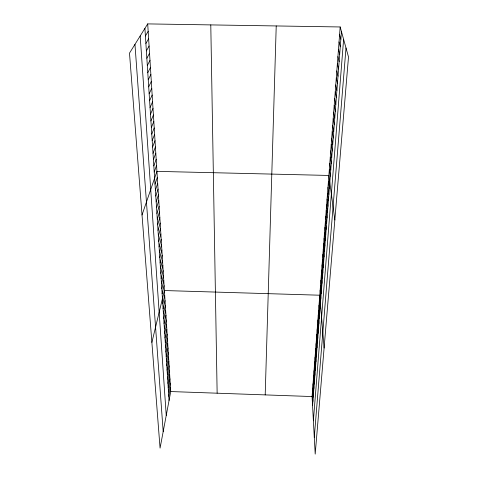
<?xml version="1.0" encoding="UTF-8"?>
<svg xmlns="http://www.w3.org/2000/svg" width="478" height="478" viewBox="0 0 478 478"><rect width="100%" height="100%" fill="white"/><g stroke="black" fill="none" stroke-linecap="round" stroke-linejoin="round"><path stroke-width="0.72" d="M265.194 394.9L276.224 25.943M340.175 26.965L348.504 56.966L315.199 454.1L312.068 396.555L340.175 26.965L147.702 23.9L129.496 53.136L160.064 448.143L170.736 391.554L147.702 23.9M312.564 405.637L341.447 31.554M313.389 420.801L343.61 39.339M314.285 437.256L346 47.955M168.776 396.268L170.473 387.359M168.501 392.008L170.21 383.129M168.22 387.712L169.941 378.863M167.939 383.386L169.672 374.561M167.659 379.018L169.397 370.229M167.372 374.609L169.122 365.855M167.085 370.169L168.848 361.446M166.792 365.688L168.573 357M166.499 361.171L168.292 352.513M166.207 356.612L168.005 347.99M165.908 352.011L167.718 343.425M165.603 347.375L167.431 338.824M165.298 342.696L167.139 334.188M164.994 337.976L166.846 329.503M164.689 333.214L166.553 324.783M164.372 328.41L166.254 320.021M164.062 323.564L165.95 315.217M163.745 318.671L165.651 310.365M163.422 313.735L165.34 305.478M163.1 308.758L165.035 300.543M162.771 303.733L164.719 295.565M151.879 342.403L164.408 290.54L319.776 295.213L324.096 348.05M162.12 293.695L164.097 285.623M161.797 288.688L163.787 280.664M161.468 283.633L163.476 275.657M161.14 278.531L163.159 270.608M160.805 273.38L162.837 265.511M160.465 268.188L162.514 260.373M160.13 262.948L162.191 255.18M159.783 257.654L161.863 249.946M159.437 252.318L161.534 244.67M159.09 246.929L161.2 239.341M158.738 241.492L160.859 233.957M158.379 236.001L160.518 228.532M158.021 230.462L160.178 223.053M157.656 224.863L159.831 217.526M157.292 219.217L159.479 211.945M156.921 213.517L159.126 206.311M156.545 207.763L158.774 200.623M156.169 201.949L158.415 194.887M155.792 196.082L158.051 189.091M155.404 190.16L157.68 183.241M155.015 184.173L157.316 177.332M142.02 214.975L156.939 171.369L328.882 175.45L334.833 220.005M154.227 172.032L156.563 165.352M153.832 165.872L156.181 159.27M153.426 159.646L155.798 153.133M153.02 153.366L155.41 146.931M152.607 147.015L155.015 140.669M152.189 140.604L154.621 134.348M151.771 134.121L154.221 127.961M151.347 127.578L153.814 121.514M150.917 120.964L153.408 114.995M150.48 114.284L152.996 108.416M150.044 107.538L152.578 101.766M149.602 100.715L152.159 95.05M149.154 93.825L151.735 88.269M148.706 86.859L151.305 81.409M148.246 79.82L150.869 74.484M147.786 72.71L150.433 67.482M147.32 65.516L149.984 60.413M146.848 58.25L149.536 53.261M146.37 50.901L149.088 46.037M145.892 43.48L148.628 38.736M145.402 35.97L148.168 31.357M170.736 391.554L312.068 396.555M339.601 34.482L340.856 39.208M339.033 41.921L340.27 46.772M338.478 49.276L339.697 54.259M337.922 56.553L339.123 61.662M337.372 63.759L338.555 68.987M336.835 70.881L338 76.229M336.297 77.932L337.444 83.393M335.765 84.911L336.894 90.485M335.239 91.812L336.357 97.5M334.72 98.647L335.819 104.437M334.206 105.411L335.287 111.308M333.698 112.103L334.767 118.102M333.196 118.729L334.247 124.83M332.694 125.284L333.734 131.486M332.204 131.779L333.226 138.07M331.714 138.208L332.718 144.595M331.23 144.571L332.222 151.048M330.752 150.869L331.726 157.435M330.274 157.107L331.242 163.757M329.808 163.279L330.758 170.019M329.342 169.397L330.28 176.221M328.428 181.449L329.336 188.434M327.974 187.388L328.87 194.45M327.526 193.273L328.41 200.407M327.083 199.099L327.956 206.305M326.647 204.871L327.502 212.148M326.211 210.589L327.054 217.938M325.781 216.247L326.611 223.668M325.351 221.858L326.175 229.344M324.932 227.414L325.739 234.967M324.514 232.923L325.309 240.536M324.096 238.373L324.885 246.051M323.684 243.78L324.46 251.518M323.277 249.134L324.048 256.931M322.877 254.439L323.63 262.297M322.477 259.697L323.224 267.608M322.076 264.908L322.811 272.872M321.688 270.076L322.411 278.094M321.3 275.191L322.011 283.263M320.911 280.263L321.616 288.383M320.529 285.288L321.222 293.462M320.152 290.271L320.834 298.493M319.394 300.256L320.057 308.573M319.011 305.251L319.668 313.616M318.635 310.204L319.28 318.611M318.264 315.116L318.898 323.564M317.894 319.979L318.521 328.476M317.523 324.801L318.145 333.339M134.957 44.364L163.183 431.586M317.159 329.581L317.774 338.161M316.8 334.319L317.404 342.941M140.185 35.97L166.236 415.406M316.442 339.016L317.039 347.673M316.089 343.676L316.675 352.37M315.737 348.289L316.317 357.024M315.39 352.866L315.958 361.637M315.044 357.401L315.605 366.208M144.912 28.381L169.051 400.492M314.703 361.9L315.259 370.743M314.363 366.363L314.912 375.236M314.028 370.785L314.566 379.687M313.693 375.17L314.225 384.109M313.365 379.52L313.885 388.489M313.036 383.834L313.55 392.826M312.714 388.112L313.221 397.134M312.391 392.348L312.893 401.406M210.786 24.904L217.143 393.197"/></g></svg>
